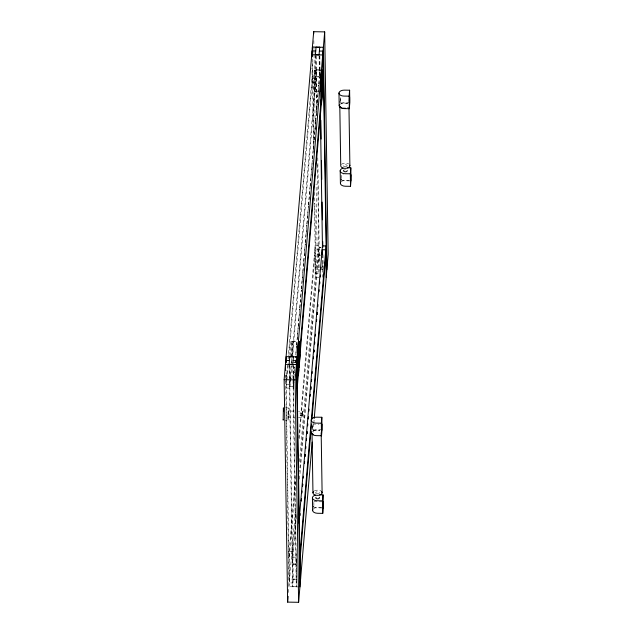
<?xml version="1.0" encoding="UTF-8"?>
<svg xmlns="http://www.w3.org/2000/svg" width="634" height="634" viewBox="0 0 634 634"><rect width="100%" height="100%" fill="white"/><g stroke="black" fill="none" stroke-linecap="round" stroke-linejoin="round"><path stroke-width="0.48" stroke-dasharray="3.17 2.38" d="M302.252 414.224L302.275 411.3L298.495 411.204M312.388 427.879L312.435 425.565M340.165 100.83L340.371 96.994L340.442 100.838M302.061 413.788L302.156 417.394L302.347 414.065M312.665 427.887L312.689 425.565M313.885 505.528L313.846 501.779M341.663 178.479L341.583 174.635L343.414 174.667M302.252 414.549L302.18 415.555L298.693 415.5M302.149 413.812L302.212 413.106L296.981 413.011M286.441 378.688L287.614 364.875M288.121 358.955L312.087 76.801M288.121 365.453L286.203 388.04L289.865 388.103L290.61 379.33M288.961 355.587L312.499 78.465L316.16 78.529L292.623 355.65M290.071 379.687L289.484 386.589L293.146 386.653L293.986 376.794M291.664 360.952L290.103 378.752L293.764 378.815M292.028 356.062L316.39 69.264L320.051 69.328L319.568 74.963L320.035 70.089L316.374 70.025M290.689 378.339L291.783 365.517M294.184 373.886L293.122 386.415L289.461 386.352M295.103 363.028L295.69 356.126L295.159 362.989M296.53 346.259L295.777 355.135L296.585 346.219M296.609 345.268L298.123 327.516M298.202 326.526L299.716 308.766M299.795 307.783L301.308 290.023L300.603 298.883M301.388 289.041L305.239 243.654M305.326 242.671L306.832 224.912M306.919 223.921L308.425 206.169M308.512 205.178L310.018 187.418L309.313 196.318M310.105 186.436L313.957 141.057M314.044 140.066L315.55 122.307M315.637 121.324L317.143 103.564M317.222 102.581L318.736 84.821M318.815 83.831L319.401 76.928L315.74 76.865M296.664 345.237L297.338 337.343M297.417 336.361L298.17 327.485M298.257 326.494L298.931 318.609M299.01 317.618L299.763 308.742M299.85 307.759L300.516 299.866M301.443 289.025L302.109 281.131M302.196 280.149L302.862 272.255M302.949 271.273L303.702 262.397M303.789 261.406L304.455 253.521M304.542 252.53L305.295 243.654M305.374 242.671L306.048 234.778M306.135 233.795L306.888 224.919M306.967 223.937L307.641 216.043M307.72 215.061L308.473 206.185M308.56 205.194L309.233 197.309M310.153 186.459L310.818 178.566M310.906 177.583L312.411 159.831M312.499 158.849L313.164 150.955M313.251 149.973L314.004 141.097M314.092 140.106L314.757 132.221M314.844 131.23L315.597 122.354M315.677 121.371L316.35 113.486M316.437 112.495L317.19 103.619M317.269 102.637L317.943 94.743M318.022 93.761L318.775 84.885M318.862 83.894L319.536 76.009M293.526 388.166L294.017 382.35M312.118 169.254L312.285 167.281M319.322 84.409L319.488 82.436M295.61 475.532L288.835 555.344L292.488 555.408L296.173 512.098M298.796 438.046L315.122 245.77L318.783 245.833L299.605 471.648M289.247 557.009L295.61 482.03M299.296 438.625L314.884 255.122M288.446 592.505L295.626 508.016M299.565 461.647L317.19 254.099L316.089 183.923M296.379 515.585L292.258 564.672L295.919 564.736L296.553 557.223M299.525 479.138L319.164 247.347L320.994 247.379M293.249 579.111L292.599 586.799L289.104 364.399M296.149 555.471L296.395 552.586M296.435 558.055L295.935 563.975L292.274 563.911M313.053 432.245L313.727 424.352M313.814 423.361L314.147 419.415M293.819 411.117L288.201 411.022L288.082 417.117L294.667 417.267M288.121 417.156L288.201 411.022M302.275 411.3L302.18 415.555M347.583 103.223L340.299 102.993M285.348 407.892L288.28 407.939L288.05 420.239L285.118 420.184M288.05 420.239L288.28 407.939M314.377 70.105L321.7 70.231M315.716 70.422A10.398 0.491 -89 0 1 315.764 87.024A10.398 0.491 -89 0 1 314.955 84.766A10.398 0.491 -89 0 1 315.716 70.422L320.075 70.501M315.748 76.777L319.409 76.841M315.241 91.05L318.728 91.114M314.139 91.328L320.542 91.439M349.802 102.748L344.619 102.653A5.191 2.972 -0.9 0 0 339.998 104.063M349.294 180.357L345.839 180.294A5.191 2.972 -0.9 0 0 341.219 181.704M341.48 180.738L349.714 180.88M319.187 247.585L321.018 247.617M317.19 254.099L319.932 254.147M318.553 255.098L320.384 255.13M318.545 255.185L320.376 255.217M319.544 269.537L315.883 269.474L314.67 192.379M321.375 269.569L323.205 269.601M318.3 273.365L315.558 273.317L314.456 203.142M318.894 277.224L315.233 277.161L314.797 249.614L318.458 249.677L318.815 272.303M291.347 341.243L296.839 341.338M292.686 341.567L297.045 341.639M293.954 362.22L295.698 362.252M291.109 362.474L297.512 362.585M298.416 417.331L302.156 417.394M312.594 424.035L318.997 424.146M322.024 429.789L316.841 429.701A5.191 2.972 -0.9 0 0 312.221 431.104M313.402 430.161L319.805 430.272M313.806 501.676L322.048 501.819M321.517 507.398L318.062 507.343A5.191 2.972 -0.9 0 0 313.442 508.745M313.703 507.786L321.937 507.929M292.9 557.159L296.561 557.135M292.607 586.712L296.268 586.775M299.002 586.91L288.938 586.735L288.438 555.107M302.212 413.106L302.26 413.915M319.837 55.911L320.115 75.018M322.975 254.773L323.182 268.729M319.465 55.966L319.774 75.755M322.587 254.749L322.801 268.523M319.076 55.847L319.385 75.549M322.334 263.514L322.555 277.288M316.176 55.847L316.992 109.428M317.793 157.842L319.433 262.92M315.803 55.903L316.683 112.266M317.507 164.65L319.187 271.415M315.399 54.825L315.827 82.372L312.174 82.309L311.952 68.179M313.838 40.6L313.917 45.537M313.925 46.528L313.973 49.492M313.988 50.482L314.036 53.446M314.052 54.437L315.264 131.531M312.578 58.938L313.846 139.987M312.253 62.726L313.616 149.759M293.55 365.398L293.756 378.902M293.772 379.401L293.851 384.323M296.649 562.453L296.902 579.262L296.26 586.862L292.773 364.376M293.17 365.541L296.585 583.018M289.889 365.335L290.095 378.839M290.11 379.346L290.19 384.259L286.528 384.196L286.314 370.422M289.508 365.477L292.924 582.955L289.262 582.892L286.005 375.249M285.617 375.209L286.053 402.883M286.069 403.874L286.837 453.294M286.853 454.285L287.63 503.705M287.646 504.696L288.422 554.116M316.54 493.672A1.831 1.046 -0.9 0 1 316.192 492.079A1.831 1.046 -0.9 0 1 318.989 492.127A1.831 1.046 -0.9 0 1 318.371 493.704M317.919 493.799A1.831 1.046 -0.9 0 1 316.976 493.783M312.736 431.294A4.581 2.623 -0.9 0 1 319.98 430.874M314.456 490.867A4.581 2.623 -0.9 0 1 320.923 490.978M344.555 169.817A1.831 1.046 -0.9 0 1 345.482 169.69M346.148 166.655A1.831 1.046 -0.9 0 1 343.477 165.791A1.831 1.046 -0.9 0 1 346.021 164.761A1.831 1.046 -0.9 0 1 346.544 166.496M348.217 107.003A4.581 2.623 -0.9 0 1 347.448 107.534M340.513 104.245A4.581 2.623 -0.9 0 1 347.757 103.825M341.457 164.357A4.581 2.623 -0.9 0 1 348.7 163.937M291.925 355.904A10.398 0.491 -89 0 1 292.623 341.48A10.398 0.491 -89 0 1 292.837 355.809M290.689 355.88A10.699 0.507 -89 0 1 291.418 341.163A10.699 0.507 -89 0 1 291.624 356.023M291.513 358.432A10.699 0.507 -89 0 1 290.863 361.713M294.77 366.975L294.263 372.895L294.826 366.928M292.821 551.564L289.159 551.501L289.587 579.048L296.91 579.175L293.241 579.199L292.821 551.564M314.543 87.286A10.699 0.507 -89 0 0 314.512 70.12A10.699 0.507 -89 0 0 313.719 84.742A10.699 0.507 -89 0 0 314.543 87.286"/><path stroke-width="0.95" d="M298.123 349.762L298.083 351.505A10.295 0.483 -89 0 0 298.242 361.657L298.36 362.133A9.986 0.468 -89 0 0 298.86 357.473L299.018 352.464A10.295 0.483 -89 0 0 298.852 342.305L298.741 341.837M321.129 79.488L321.264 75.351A9.986 0.468 -89 0 1 321.383 73.322M312.221 442.104L298.614 602.3L287.63 602.11L284.135 379.711L313.695 31.7L324.679 31.89L328.174 254.289L314.226 418.432M289.754 356.712L289.104 364.399L292.773 364.376M316.049 47.138L315.399 54.825L319.068 54.801M292.765 364.463L293.415 356.776L289.746 356.799M319.06 54.889L319.71 47.201M298.614 602.3L295.119 379.901L324.679 31.89M300.048 341.512L299.676 345.91L299.066 345.902L299.438 341.504L300.048 341.512L300.247 354.192L298.471 375.154L297.861 375.146L297.655 362.466L298.146 347.86A10.58 0.499 -89 0 1 298.662 341.298L298.796 341.298M322.468 70.358L323.078 70.374L323.277 83.046L321.493 104.016L320.883 104L320.685 91.328L321.176 76.722A10.58 0.499 -89 0 1 321.692 70.16L321.937 70.889M298.471 375.154L298.757 347.868A10.58 0.499 -89 0 1 299.272 341.306L299.676 345.91M321.493 104.016L321.787 76.73A10.58 0.499 -89 0 1 322.302 70.168L322.706 74.772L323.078 70.374M297.425 378.878L298.265 369.012M299.351 356.189L299.605 353.225M299.771 351.252L321.137 99.681M322.056 88.831L322.397 84.885M297.861 375.146L298.345 369.424M320.883 104L321.208 100.188M322.183 88.752L322.421 85.899M297.188 388.23L298.765 369.59M298.931 367.617L299.438 361.697M299.605 359.724L300.025 354.794M300.191 352.821L322.231 93.349M322.397 91.383L323.475 78.656M287.63 602.11L288.121 596.348M298.907 523.018L322.444 245.897L326.106 245.96L299.811 555.535M300.041 515.648L300.207 513.675M301.293 500.86L301.459 498.887M301.966 492.967L302.133 490.993M302.553 486.064L302.719 484.091L302.6 486.104M303.218 478.179L303.385 476.205M304.478 463.383L304.645 461.409M305.231 454.507L305.065 456.48L305.279 454.53M305.731 448.587L305.905 446.621M306.404 440.701L306.571 438.728M307.656 425.905L307.831 423.932M308.417 417.029L308.243 419.003L308.465 417.045M308.916 411.117L309.083 409.144M310.177 396.321L310.343 394.348M310.763 389.419L311.009 386.463M311.595 379.56L311.429 381.533L311.651 379.552M312.102 373.64L312.269 371.667M313.354 358.844L313.521 356.879M313.941 351.941L314.107 349.976L313.996 351.933M314.615 344.056L314.781 342.083M315.28 336.163L315.447 334.197M316.54 321.375L316.707 319.401M317.127 314.472L317.293 312.499M317.793 306.579L317.959 304.605M319.053 291.791L319.219 289.817M319.718 283.897L319.893 281.924M320.305 276.995L320.479 275.021M320.978 269.109L321.145 267.136M322.231 254.313L322.405 252.34M301.34 500.9L301.507 498.926M310.811 389.419L310.977 387.445M317.174 314.44L317.349 312.467M300.223 557.199L311.54 424.011M311.96 419.082L325.868 255.312M321.327 423.211L321.834 417.267L316.643 417.18A5.191 2.972 -0.9 0 0 311.207 420.057A5.191 2.972 -0.9 0 0 316.144 423.116L321.327 423.211L321.525 435.732L316.334 435.637A5.191 2.972 -0.9 0 1 311.643 431.817M339.42 104.768A5.191 2.972 -0.9 0 0 344.111 108.596L349.302 108.683L349.104 96.162L349.611 90.218L344.421 90.131A5.191 2.972 -0.9 0 0 338.984 93.016L339.182 105.537M321.525 435.732L322.024 429.789L321.834 417.267M349.302 108.683L349.802 102.748L349.611 90.218M312.863 509.459A5.191 2.972 -0.9 0 0 317.555 513.278L322.746 513.366L322.548 500.844L323.047 494.908L319.591 494.845M340.64 182.41A5.191 2.972 -0.9 0 0 345.332 186.237L350.523 186.325L350.325 173.803L350.824 167.859L347.369 167.804M322.746 513.366L323.245 507.43L323.047 494.908M350.523 186.325L351.022 180.381L350.824 167.859M283.327 419.439L283.168 420.152L283.398 407.852L283.588 411.125M316.041 47.225L319.702 47.288M315.724 50.982L312.063 50.918L312.158 56.846M319.385 51.045L323.047 51.108L326.542 273.508M321.058 86.921L321.668 86.937M320.685 91.328L321.295 91.336M349.104 96.162L343.921 96.075A5.191 2.972 -0.9 0 1 338.984 93.016M350.325 173.803L345.134 173.716A5.191 2.972 -0.9 0 1 340.315 171.426A5.191 2.972 -0.9 0 1 343.018 168.129M298.035 358.067L298.646 358.075M289.429 360.556L285.768 360.492L285.799 362.466M293.09 360.619L296.752 360.683L300.247 583.082M297.655 362.466L298.265 362.474M284.135 379.711L295.119 379.901M322.548 500.844L317.357 500.757A5.191 2.972 -0.9 0 1 312.538 498.467A5.191 2.972 -0.9 0 1 315.241 495.17M322.492 71.174L322.381 70.707A9.986 0.468 -89 0 0 321.874 75.359L321.715 80.375A10.295 0.483 -89 0 0 321.882 90.527L321.993 91.003A9.986 0.468 -89 0 0 322.5 86.351L322.658 81.334A10.295 0.483 -89 0 0 322.492 71.174M321.771 70.691L321.882 71.166A10.295 0.483 -89 0 1 322.048 81.326L321.89 86.335A9.986 0.468 -89 0 1 321.771 88.364M298.907 342.027L299.002 343.438M340.165 101.567L340.173 102.201M341.385 179.208L341.393 179.842M312.388 428.616L312.396 429.25M313.608 506.257L313.616 506.891M348.969 107.677L349.889 165.815M339.808 106.528L340.735 165.656A4.581 2.623 -0.9 0 0 345.688 168.343A4.581 2.623 -0.9 0 0 349.786 165.133M340.204 170.649L340.403 183.178M326.867 269.664L323.372 47.265L312.388 47.075L312.419 49.048M322.968 70.691L322.722 54.952L311.738 54.762L311.769 56.727M323.023 74.115L323.15 82.499M326.209 277.351L325.781 249.804L322.12 249.741L322.199 254.654M320.828 120.333L321.121 139.044M321.493 160.87L321.755 179.438M322.112 202.095L322.389 219.824M322.73 241.499L322.817 247.411M320.36 113.32L322.46 246.753M321.169 432.753L322.112 492.856M313.695 31.7L313.727 33.673M312.031 433.577L312.958 492.697M312.427 497.698L312.625 510.219M299.486 344.428L299.589 351.252M297.512 384.386L297.077 356.839L286.1 356.649L286.188 362.553M300.136 551.691L300.571 579.238M299.922 586.926L296.427 364.526L285.443 364.336L285.538 370.264M299.058 345.427L299.066 345.902M319.243 497.294A1.831 1.046 -0.9 0 1 317.523 498.839A1.831 1.046 -0.9 0 1 316.073 497.238M313.196 434.464A4.581 2.623 -0.9 0 1 312.514 433.91M321.604 491.54A4.581 2.623 -0.9 0 1 317.309 495.4A4.581 2.623 -0.9 0 1 313.679 491.398M347.178 170.498A1.831 1.046 -0.9 0 1 345.062 171.774A1.831 1.046 -0.9 0 1 343.85 170.189M345.34 108.176A4.581 2.623 -0.9 0 1 342.97 108.137M341.885 107.851A4.581 2.623 -0.9 0 1 339.887 106.227M298.352 344.468A9.986 0.468 -89 0 1 298.614 342.059M298.899 342.36A10.398 0.491 -89 0 1 298.986 343.699M299.05 345.609A10.398 0.491 -89 0 1 298.709 360.199M298.44 362.283A10.398 0.491 -89 0 1 298.162 348.058M298.392 343.771A10.398 0.491 -89 0 1 298.527 342.4M321.176 89.394A10.295 0.483 -89 0 1 321.097 81.247M321.692 70.54A10.398 0.491 -89 0 1 321.929 71.222M322.088 75.208A10.398 0.491 -89 0 1 321.739 89.061M321.137 89.125A10.398 0.491 -89 0 1 321.295 74.558M321.121 89.283A10.699 0.507 -89 0 1 321.232 75.43A10.699 0.507 -89 0 1 321.945 70.992M322.104 79.519A10.699 0.507 -89 0 1 321.739 89.378M298.915 342.13A10.699 0.507 -89 0 1 299.002 343.549M299.066 345.53A10.699 0.507 -89 0 1 298.939 356.149M298.297 362.577A10.699 0.507 -89 0 1 298.075 350.515A10.699 0.507 -89 0 1 298.804 341.393M321.541 427.245C321.707 439.005 322.112 415.5 321.541 427.245M322.761 504.886C322.928 516.647 323.332 493.141 322.761 504.886M349.318 100.204C349.485 111.964 349.889 88.451 349.318 100.204M350.539 177.845C350.705 189.606 351.109 166.092 350.539 177.845M298.757 348.898L298.693 351.513A10.295 0.483 -89 0 0 298.852 361.673L298.963 362.141A9.986 0.468 -89 0 0 299.47 357.489L299.628 352.472A10.295 0.483 -89 0 0 299.462 342.32L299.351 341.845A9.986 0.468 -89 0 0 298.852 346.497L298.757 348.898M307.157 431.825L306.991 433.799L307.205 431.841"/></g></svg>
